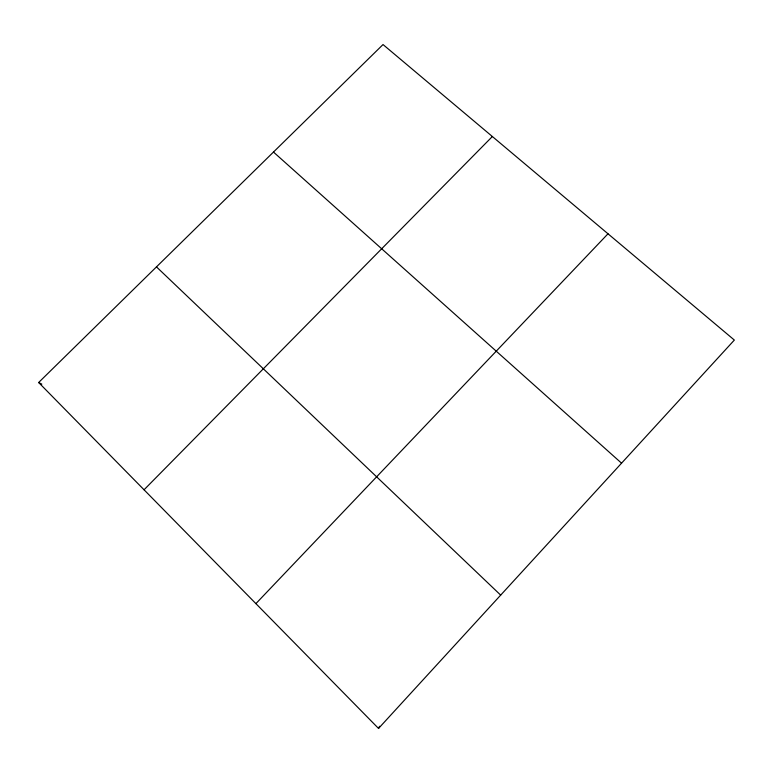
<?xml version="1.0" encoding="UTF-8"?>
<svg xmlns="http://www.w3.org/2000/svg" width="773" height="773" viewBox="0 0 773 773"><rect width="100%" height="100%" fill="white"/><g stroke="black" fill="none" stroke-linecap="round" stroke-linejoin="round"><path stroke-width="1.16" d="M378.538 728.446L734.35 340.062L383.022 44.554L38.65 382.509L378.538 728.446L379.562 726.262M255.911 603.626L608.003 233.784M144.058 489.782L492.353 136.521M38.65 382.509L41.819 384.123M273.478 152.059L621.56 463.182M156.465 266.878L500.682 595.123"/></g></svg>
